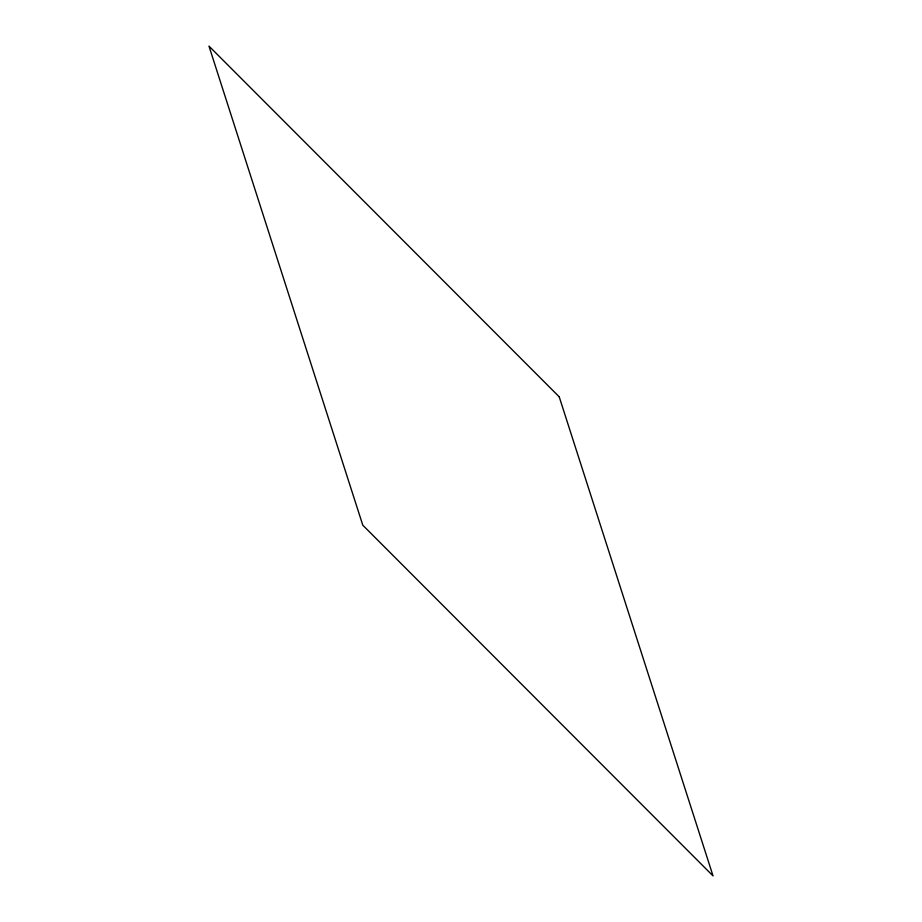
<?xml version="1.0" encoding="UTF-8"?>
<svg xmlns="http://www.w3.org/2000/svg" width="922" height="922" viewBox="0 0 922 922"><rect width="100%" height="100%" fill="white"/><g stroke="black" fill="none" stroke-linecap="round" stroke-linejoin="round"><path stroke-width="1.38" d="M559.216 396.817L208.971 46.1L362.784 525.183L713.029 875.9L559.216 396.817"/></g></svg>
